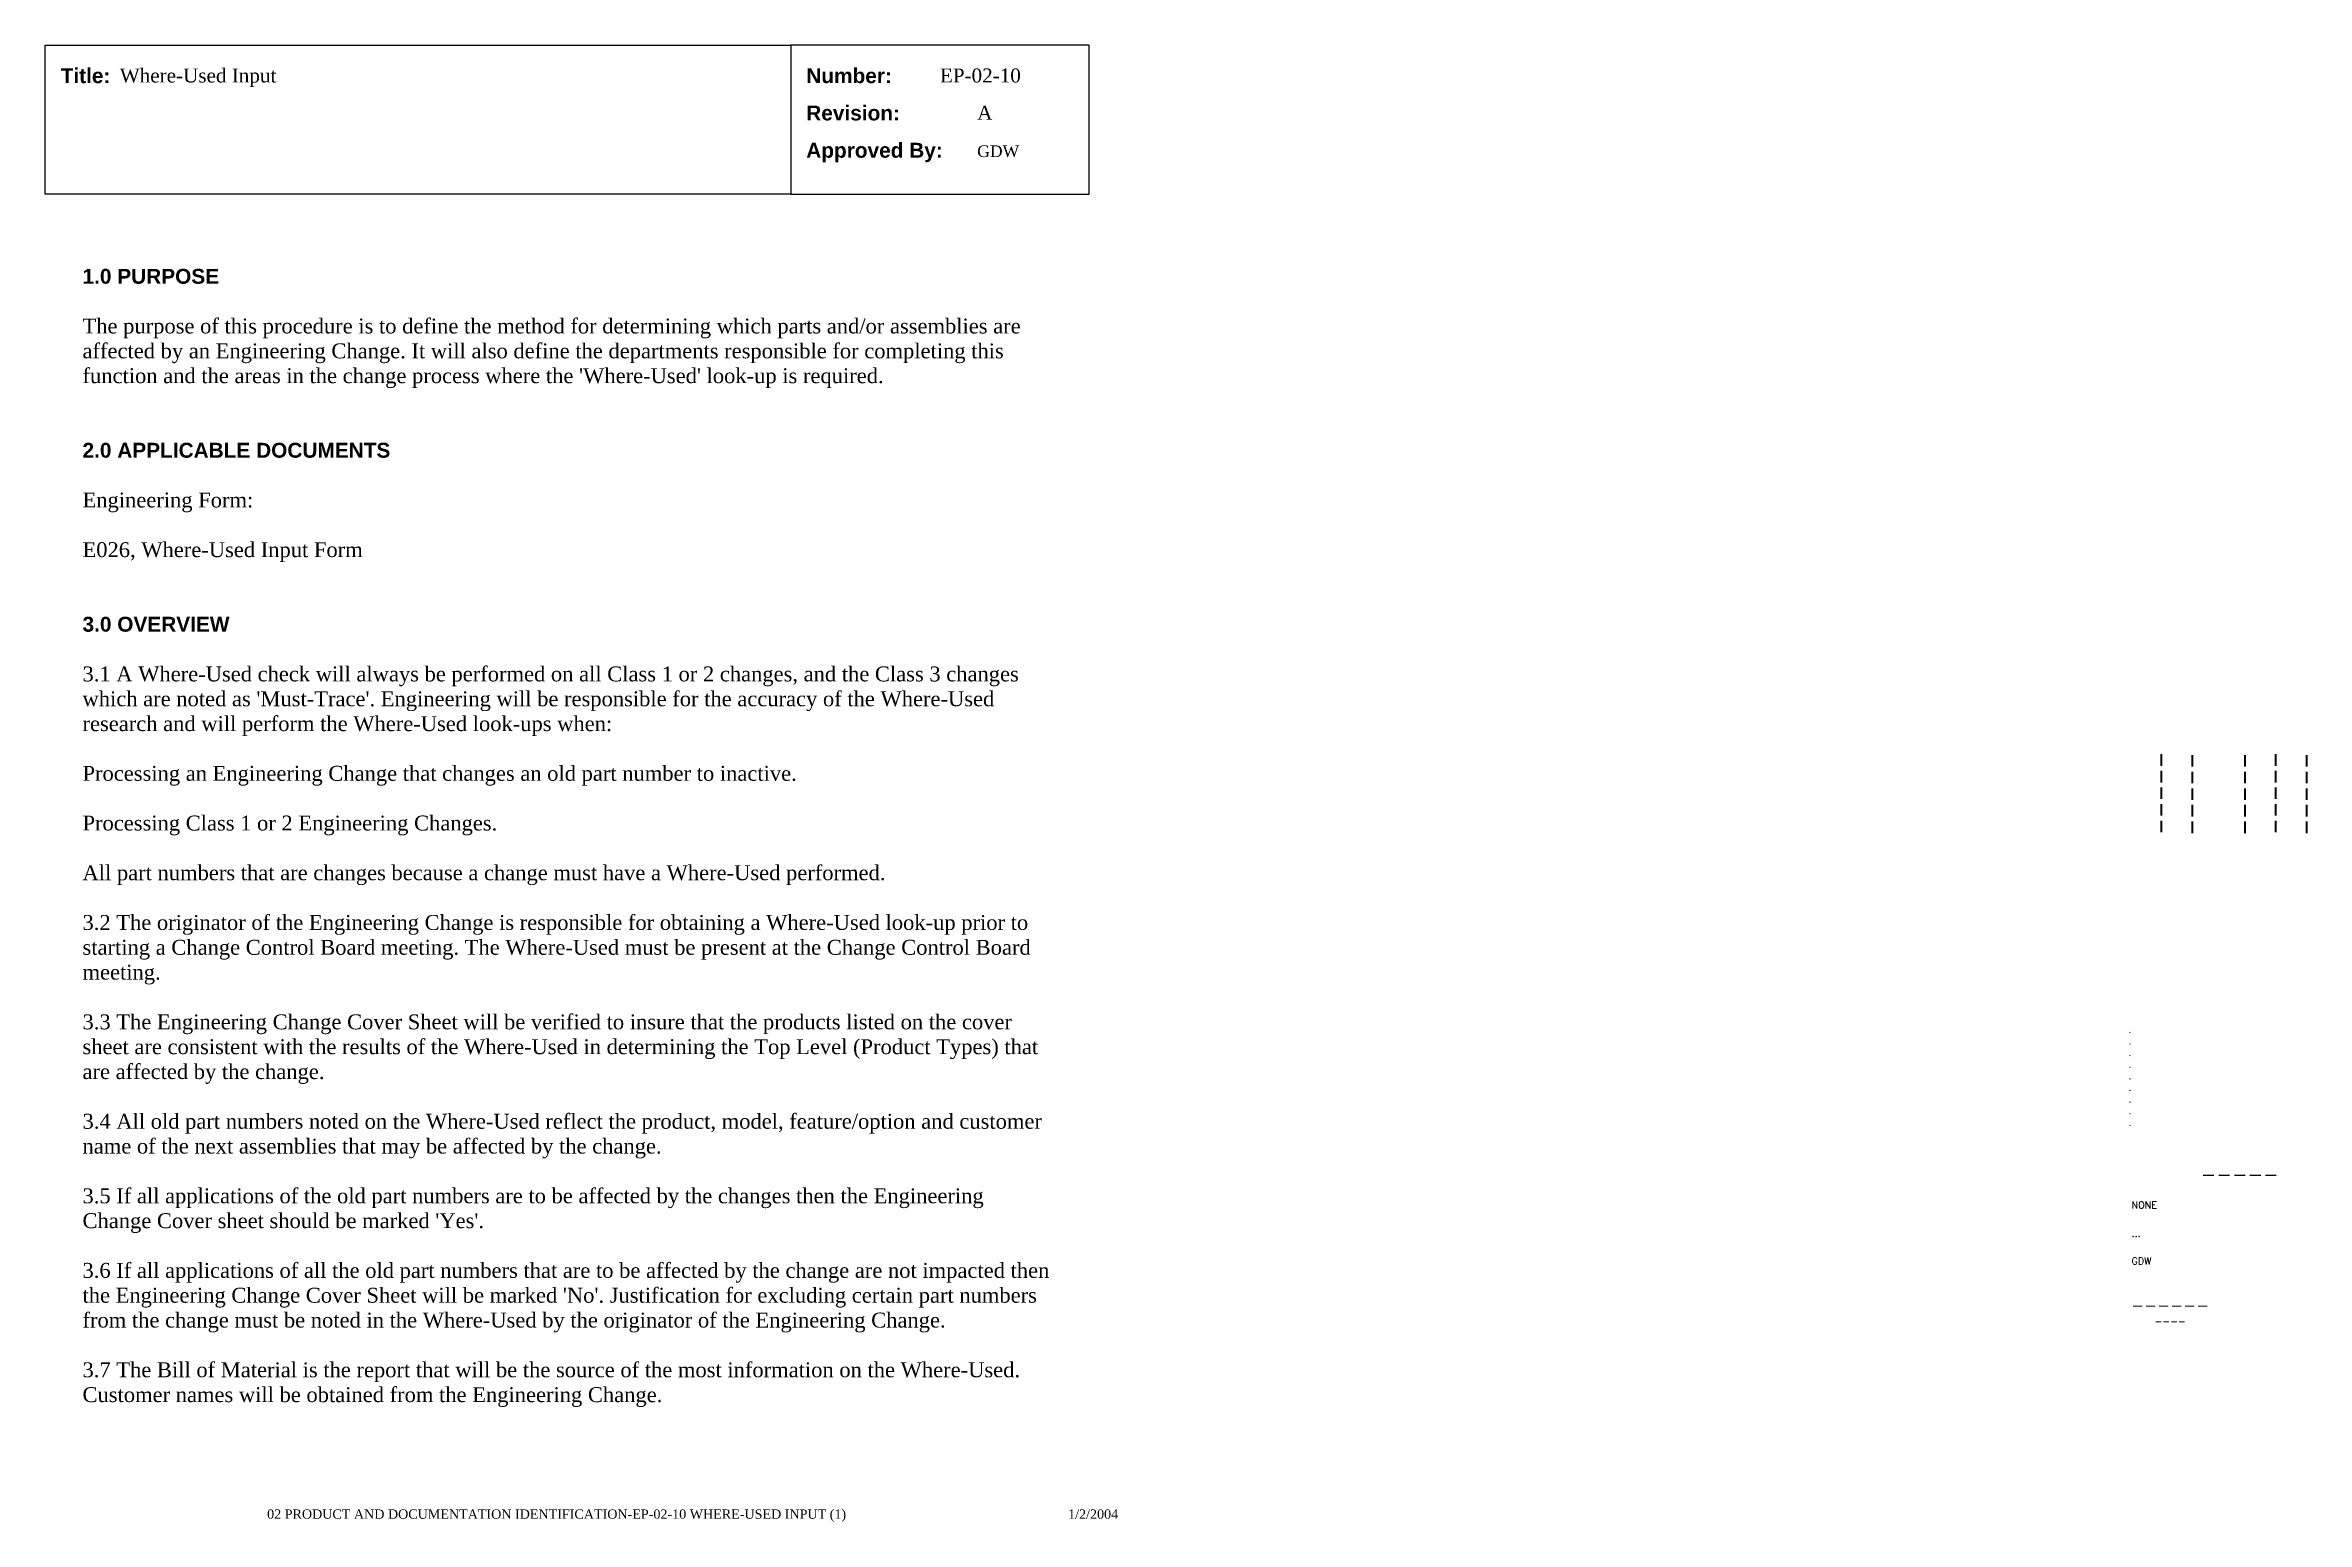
# Paper-space layout 'EP-02-10 Where-Used Input (1)' of a CAD drawing. Header units: inches. Extents: x 1 to 31.3, y 0.2 to 20.
import ezdxf
from ezdxf.enums import TextEntityAlignment as Align

# ---------------------------------------------------------------- set-up
doc = ezdxf.new("R2010")
doc.units = ezdxf.units.IN
doc.header["$MEASUREMENT"] = 0
doc.layers.add('TitleBlock_Attributes', color=40, linetype='Continuous', plot=False)
doc.layers.add('TitleBlock_Atts_Print', color=1, linetype='Continuous')
doc.styles.get("Standard").update_dxf_attribs({"font": 'simplex.shx'})
doc.styles.add('style1', font='TIMES.TTF')
doc.styles.add('styleAtt', font='TIMES.TTF')
doc.styles.add('TBBIGTEXT', font='complex.shx')

# ---------------------------------------------------------------- blocks, each defined once
blk = doc.blocks.new('Test1')
at = {"layer": 'TitleBlock_Attributes', "style": 'TBBIGTEXT', "width": 0.8}
for tag, p, height in [('SideLine1', (29.492, 9.408), 0.25), ('SideLine2', (29.906, 9.396), 0.25), ('SideLine3', (30.612, 9.396), 0.25), ('SideLine4', (31.026, 9.408), 0.25), ('SideLine5', (31.44, 9.396), 0.25), ('File-Layout', (28.803, 3.641), 0.125)]:
    blk.add_attdef(tag, p, '', height=height, rotation=90, dxfattribs=at)
at = {"layer": 'TitleBlock_Attributes'}
for tag, p, height in [('REV1', (28.947, 6.754), 0.0625), ('REV2', (28.947, 6.598), 0.0625), ('REV3', (28.947, 6.442), 0.0625), ('REV4', (28.947, 6.286), 0.0625), ('REV5', (28.947, 6.13), 0.0625), ('REV6', (28.947, 5.974), 0.0625), ('REV7', (28.947, 5.818), 0.0625), ('REV8', (28.947, 5.662), 0.0625), ('REV9', (28.947, 5.506), 0.0625), ('SCALE', (28.983, 4.394), 0.0938), ('INCHARGE', (28.983, 4.016), 0.0938), ('DRW', (28.983, 3.641), 0.0938)]:
    blk.add_attdef(tag, p, '', height=height, dxfattribs=at)
at = {"layer": 'TitleBlock_Attributes', "style": 'TBBIGTEXT'}
for tag, height, p in [('PROJNUM', 0.188, (30.434, 4.761)), ('DWG_NUM', 0.156, (31.168, 4.127)), ('CUSTOMER', 0.156, (29.501, 3.017)), ('LOCATION', 0.0938, (29.501, 2.835)), ('DESC_1', 0.188, (29.501, 2.412)), ('DESC_2', 0.188, (29.501, 2.1)), ('DESC_3', 0.188, (29.501, 1.787))]:
    blk.add_attdef(tag, text='', height=height, dxfattribs=at).set_placement(p, align=Align.CENTER)
at = {"layer": 'TitleBlock_Attributes'}
blk.add_attdef('DRW_DATE', text='', height=0.0938, dxfattribs=at).set_placement((31.149, 3.648), align=Align.CENTER)

psp = doc.layouts.new('EP-02-10 Where-Used Input (1)')

# ---------------------------------------------------------------- linework, layer by layer
for points in [[(1, 20), (11, 20), (11, 18), (1, 18)], [(11, 18), (15, 18), (15, 20), (11, 20)]]:
    psp.add_lwpolyline(points, close=True)

# ---------------------------------------------------------------- block references
ref = psp.add_blockref('Test1', (0, 0))
ref.add_attrib('CUSTOMER', '------', dxfattribs={"layer": 'TitleBlock_Attributes', "height": 0.1562, "style": 'TBBIGTEXT'}).set_placement((29.501, 3.017), align=Align.CENTER)
ref.add_attrib('LOCATION', '----', dxfattribs={"layer": 'TitleBlock_Attributes', "height": 0.0938, "style": 'TBBIGTEXT'}).set_placement((29.501, 2.835), align=Align.CENTER)
ref.add_attrib('DESC_1', 'Where-Used Input', (2, 19.5), dxfattribs={"layer": 'TitleBlock_Atts_Print', "height": 0.1875, "style": 'styleAtt'})
ref.add_attrib('DESC_2', 'EP-02-10', (13, 19.5), dxfattribs={"layer": 'TitleBlock_Atts_Print', "height": 0.1875, "style": 'styleAtt'})
ref.add_attrib('DESC_3', 'A', (13.5, 19), dxfattribs={"layer": 'TitleBlock_Atts_Print', "height": 0.188, "style": 'styleAtt'})
ref.add_attrib('PROJNUM', '-----', dxfattribs={"layer": 'TitleBlock_Attributes', "height": 0.1875, "style": 'TBBIGTEXT'}).set_placement((30.434, 4.761), align=Align.CENTER)
ref.add_attrib('DWG_NUM', 'GDW', (13.5, 18.5), dxfattribs={"layer": 'TitleBlock_Atts_Print', "height": 0.1562, "style": 'styleAtt'})
ref.add_attrib('DRW_DATE', '1/2/2004', dxfattribs={"layer": 'TitleBlock_Atts_Print', "height": 0.125, "style": 'styleAtt'}).set_placement((15.055, 0.232), align=Align.CENTER)
ref.add_attrib('DRW', 'GDW', (28.983, 3.641), dxfattribs={"layer": 'TitleBlock_Attributes', "height": 0.0938})
ref.add_attrib('INCHARGE', '...', (28.983, 4.016), dxfattribs={"layer": 'TitleBlock_Attributes', "height": 0.0938})
ref.add_attrib('SCALE', 'NONE', (28.983, 4.394), dxfattribs={"layer": 'TitleBlock_Attributes', "height": 0.0938})
ref.add_attrib('REV1', '.', (28.947, 6.754), dxfattribs={"layer": 'TitleBlock_Attributes', "height": 0.0625})
ref.add_attrib('REV2', '.', (28.947, 6.598), dxfattribs={"layer": 'TitleBlock_Attributes', "height": 0.0625})
ref.add_attrib('REV3', '.', (28.947, 6.442), dxfattribs={"layer": 'TitleBlock_Attributes', "height": 0.0625})
ref.add_attrib('REV4', '.', (28.947, 6.286), dxfattribs={"layer": 'TitleBlock_Attributes', "height": 0.0625})
ref.add_attrib('REV5', '.', (28.947, 6.13), dxfattribs={"layer": 'TitleBlock_Attributes', "height": 0.0625})
ref.add_attrib('REV6', '.', (28.947, 5.974), dxfattribs={"layer": 'TitleBlock_Attributes', "height": 0.0625})
ref.add_attrib('REV7', '.', (28.947, 5.818), dxfattribs={"layer": 'TitleBlock_Attributes', "height": 0.0625})
ref.add_attrib('REV8', '.', (28.947, 5.662), dxfattribs={"layer": 'TitleBlock_Attributes', "height": 0.0625})
ref.add_attrib('REV9', '.', (28.947, 5.506), dxfattribs={"layer": 'TitleBlock_Attributes', "height": 0.0625})
ref.add_attrib('SideLine1', '-----', (29.492, 9.408), dxfattribs={"layer": 'TitleBlock_Attributes', "height": 0.25, "rotation": 90, "style": 'TBBIGTEXT', "width": 0.8})
ref.add_attrib('SideLine2', '-----', (29.906, 9.396), dxfattribs={"layer": 'TitleBlock_Attributes', "height": 0.25, "rotation": 90, "style": 'TBBIGTEXT', "width": 0.8})
ref.add_attrib('SideLine3', '-----', (30.612, 9.396), dxfattribs={"layer": 'TitleBlock_Attributes', "height": 0.25, "rotation": 90, "style": 'TBBIGTEXT', "width": 0.8})
ref.add_attrib('SideLine4', '-----', (31.026, 9.408), dxfattribs={"layer": 'TitleBlock_Attributes', "height": 0.25, "rotation": 90, "style": 'TBBIGTEXT', "width": 0.8})
ref.add_attrib('SideLine5', '-----', (31.44, 9.396), dxfattribs={"layer": 'TitleBlock_Attributes', "height": 0.25, "rotation": 90, "style": 'TBBIGTEXT', "width": 0.8})
ref.add_attrib('File-Layout', '02 PRODUCT AND DOCUMENTATION IDENTIFICATION-EP-02-10 WHERE-USED INPUT (1)', dxfattribs={"layer": 'TitleBlock_Atts_Print', "height": 0.125, "style": 'styleAtt'}).set_placement((7.859, 0.232), align=Align.CENTER)

# ---------------------------------------------------------------- texts
at = {"color": 5, "char_height": 0.2, "width": 2, "attachment_point": 1, "line_spacing_factor": 1.5, "style": 'style1'}
for s, insert in [('{\\fArial|b1|i0|c0|p34;Title:}', (1.207, 19.691)), ('{\\fArial|b1|i0|c0|p34;Number:\\PRevision:\\PApproved By:}', (11.207, 19.691))]:
    psp.add_mtext(s, dxfattribs=dict(at, insert=insert))
at = {"color": 5, "insert": (1.5, 17), "char_height": 0.2, "width": 13, "attachment_point": 1, "style": 'style1'}
psp.add_mtext("{\\fArial|b1|i0|c0|p34;1.0 PURPOSE\\P\\P}The purpose of this procedure is to define the method for determining which parts and/or assemblies are affected by an Engineering Change. It will also define the departments responsible for completing this function and the areas in the change process where the 'Where-Used' look-up is required.\\P\\P\\P{\\fArial|b1|i0|c0|p34;2.0 APPLICABLE DOCUMENTS\\P\\P}Engineering Form:\\P\\PE026, Where-Used Input Form\\P\\P\\P{\\fArial|b1|i0|c0|p34;3.0 OVERVIEW\\P\\P}3.1 A Where-Used check will always be performed on all Class 1 or 2 changes, and the Class 3 changes which are noted as 'Must-Trace'. Engineering will be responsible for the accuracy of the Where-Used research and will perform the Where-Used look-ups when:\\P\\PProcessing an Engineering Change that changes an old part number to inactive.\\P\\PProcessing Class 1 or 2 Engineering Changes.\\P\\PAll part numbers that are changes because a change must have a Where-Used performed.\\P\\P3.2 The originator of the Engineering Change is responsible for obtaining a Where-Used look-up prior to starting a Change Control Board meeting. The Where-Used must be present at the Change Control Board meeting.\\P\\P3.3 The Engineering Change Cover Sheet will be verified to insure that the products listed on the cover sheet are consistent with the results of the Where-Used in determining the Top Level (Product Types) that are affected by the change.\\P\\P3.4 All old part numbers noted on the Where-Used reflect the product, model, feature/option and customer name of the next assemblies that may be affected by the change.\\P\\P3.5 If all applications of the old part numbers are to be affected by the changes then the Engineering Change Cover sheet should be marked 'Yes'.\\P\\P3.6 If all applications of all the old part numbers that are to be affected by the change are not impacted then the Engineering Change Cover Sheet will be marked 'No'. Justification for excluding certain part numbers from the change must be noted in the Where-Used by the originator of the Engineering Change.\\P\\P3.7 The Bill of Material is the report that will be the source of the most information on the Where-Used. Customer names will be obtained from the Engineering Change.", dxfattribs=at)

doc.saveas('drawing.dxf')
